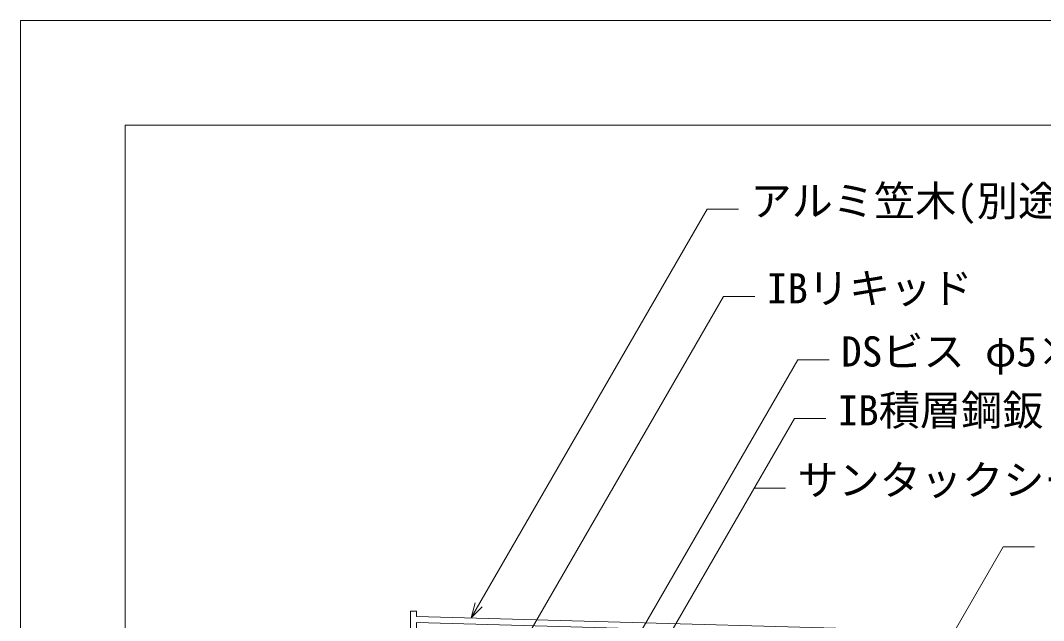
# Model space of a CAD drawing. Units: millimetres, scale not verified. Extents: x -840 to 840, y -594 to 594.
# Drawn here: x -840 to -448.9, y 364.4 to 594 of the extents above; entities that cross this region are included whole.
import ezdxf
from ezdxf.enums import TextEntityAlignment as Align

# ---------------------------------------------------------------- set-up
doc = ezdxf.new("R2010")
doc.units = ezdxf.units.MM
doc.header["$LTSCALE"] = 2
for name, color, linetype, lineweight in [('0-0_輪郭線', 2, 'Continuous', 9), ('0-1_図面枠', 7, 'Continuous', 9), ('0-2_タイトル文字', 5, 'Continuous', 9), ('0-7_寸法線', 7, 'Continuous', 9), ('1-1_実線', 7, 'Continuous', 9)]:
    doc.layers.add(name, color=color, linetype=linetype, lineweight=lineweight)
doc.styles.add('ＭＳ ゴシック', font='')
doc.styles.get('ＭＳ ゴシック').set_extended_font_data('MS Gothic')

msp = doc.modelspace()

# ---------------------------------------------------------------- linework, layer by layer
at = {"layer": '0-0_輪郭線'}
msp.add_lwpolyline([(800, 554), (-800, 554), (-800, -554), (800, -554)], close=True, dxfattribs=at)
at = {"layer": '0-1_図面枠'}
msp.add_lwpolyline([(840, -594), (840, 594), (-840, 594), (-840, -594)], close=True, dxfattribs=at)
at = {"layer": '0-7_寸法線'}
msp.add_line((-559.498, 415.029), (-547.498, 415.029), dxfattribs=at)
for points in [[(-667.695, 365.457), (-577.431, 521.8), (-565.431, 521.8)], [(-663.008, 329.348), (-571.194, 488.376), (-559.194, 488.376)], [(-623.206, 324.887), (-542.762, 464.222), (-530.762, 464.222)], [(-614.04, 320.56), (-544.101, 441.698), (-532.101, 441.698)], [(-516.64, 301.863), (-464.255, 392.598), (-452.255, 392.598)], [(-663.452, 369.7), (-667.695, 365.457), (-666.142, 371.253)]]:
    msp.add_lwpolyline(points, dxfattribs=at)
at = {"layer": '1-1_実線'}
msp.add_lwpolyline([(-457.416, 277.123), (-450.431, 277.123), (-450.431, 359.302), (-688.557, 366.048), (-688.557, 368.069), (-690.848, 368.069), (-690.848, 277.123), (-688.557, 277.123), (-688.557, 279.144), (-681.416, 279.144), (-681.416, 285.882), (-683.707, 285.882), (-683.707, 281.165), (-688.557, 281.165), (-688.557, 363.756), (-452.722, 357.088), (-452.722, 312.832), (-452.722, 279.009), (-457.416, 279.009)], close=True, dxfattribs=at)

# ---------------------------------------------------------------- texts
at = {"layer": '0-2_タイトル文字', "color": 7, "style": 'ＭＳ ゴシック'}
for s, p in [('アルミ笠木(別途工事)', (-560.891, 515.741)), ('IBリキッド', (-554.653, 482.317)), ('DSビス φ5×25L', (-526.221, 458.164)), ('IB積層鋼鈑♯11', (-527.561, 435.639)), ('サンタックシーラーTM-104', (-542.958, 408.97))]:
    msp.add_text(s, height=11.54, dxfattribs=at).set_placement(p, align=Align.BOTTOM_LEFT)

doc.saveas('drawing.dxf')
